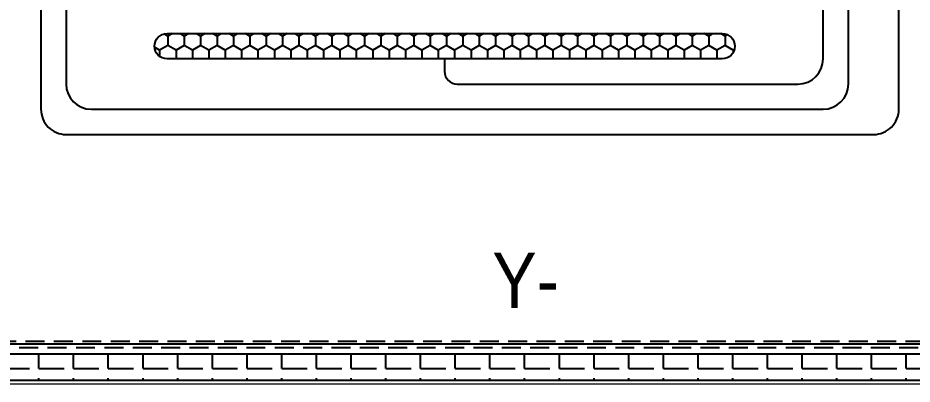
# Model space of a CAD drawing. Header units: inches. Extents: x -279 to 1, y 0 to 322.
# Drawn here: x -210.7 to -139.8, y 73 to 102.1 of the extents above; entities that cross this region are included whole.
import ezdxf

# ---------------------------------------------------------------- set-up
doc = ezdxf.new("R2010")
doc.units = ezdxf.units.IN
doc.header["$MEASUREMENT"] = 0
doc.linetypes.add('DASHED', pattern=[0.75, 0.5, -0.25])
for name, color, linetype in [('bot', 51, 'Continuous'), ('G-IS', 130, 'Continuous'), ('TAPE', 211, 'Continuous'), ('TOP', 10, 'Continuous')]:
    doc.layers.add(name, color=color, linetype=linetype)
doc.styles.add('Iory', font='STXINWEI.TTF', dxfattribs={"width": 0.9})

msp = doc.modelspace()

# ---------------------------------------------------------------- hatches: boundary and pattern name
at = {"layer": 'bot'}
h = msp.add_hatch(dxfattribs=at)
h.set_pattern_fill('HONEY', color=256, scale=6, angle=90, style=0)
h.set_pattern_definition([(270, (67.52207, 244.6253), (-0.649519, -1.125), [0.75, -1.5]), (150, (67.52207, 244.6253), (-0.649519, 1.125), [0.75, -1.5]), (210, (67.52207, 244.6253), (-1.2990381, -2e-09), [-1.5, 0.75])])
edge = h.paths.add_edge_path()
edge.add_arc((-154.84, 99.819), 1, 270, 360, ccw=False)
edge.add_line((-154.84, 98.819), (-198.84, 98.819))
edge.add_arc((-198.84, 99.819), 1, 540, 630, ccw=False)
edge.add_arc((-198.84, 99.819), 1, 450, 540, ccw=False)
edge.add_line((-198.84, 100.819), (-154.84, 100.819))
edge.add_arc((-154.84, 99.819), 1, 360, 450, ccw=False)
edge = h.paths.add_edge_path()
edge.add_arc((-154.84, 141.819), 1, 270, 360, ccw=False)
edge.add_line((-154.84, 140.819), (-198.84, 140.819))
edge.add_arc((-198.84, 141.819), 1, 540, 630, ccw=False)
edge.add_arc((-198.84, 141.819), 1, 450, 540, ccw=False)
edge.add_line((-198.84, 142.819), (-154.84, 142.819))
edge.add_arc((-154.84, 141.819), 1, 360, 450, ccw=False)
at = {"layer": 'TAPE'}
h = msp.add_hatch(dxfattribs=at)
h.set_pattern_fill('ANGLE', color=256, scale=10, style=0)
h.set_pattern_definition([(0, (0, 0), (0, 2.75), [2, -0.75]), (90, (0, 0), (-2.75, 2e-16), [2, -0.75])])
h.paths.add_polyline_path([(-92.245, 88.816), (-95.745, 88.816), (-95.745, 73.316), (-256.045, 73.316), (-256.045, 171.756), (-95.742, 171.756), (-95.742, 156.256), (-92.245, 156.256)])
h.paths.add_polyline_path([(-253.805, 75.416), (-98.605, 75.416), (-98.605, 169.656), (-253.805, 169.656)], flags=16)

# ---------------------------------------------------------------- linework, layer by layer
at = {"linetype": 'Continuous', "lineweight": 15}
msp.add_lwpolyline([(-91.945, 172.056), (-91.945, 73.016), (-256.345, 73.016), (-256.345, 172.056), (-91.945, 172.056)], close=True, dxfattribs=at)
at = {"linetype": 'DASHED', "ltscale": 3}
for points in [[(-99.105, 169.156), (-253.305, 169.156), (-253.305, 75.916), (-99.105, 75.916)], [(-99.605, 168.656), (-252.805, 168.656), (-252.805, 76.416), (-99.605, 76.416)]]:
    msp.add_lwpolyline(points, close=True, dxfattribs=at)
msp.add_lwpolyline([(-142.84, 146.819), (-206.84, 146.819, 0.414214), (-208.84, 144.819), (-208.84, 94.819, 0.414214), (-206.84, 92.819), (-142.84, 92.819, 0.414214), (-140.84, 94.819), (-140.84, 144.819, 0.414214)], format="xyb", close=True)
at = {"layer": 'bot'}
for p, q in [((-146.84, 98.819), (-146.84, 125.641)), ((-176.84, 98.819), (-176.84, 97.819)), ((-175.84, 96.819), (-148.84, 96.819))]:
    msp.add_line(p, q, dxfattribs=at)
msp.add_lwpolyline([(-153.84, 99.819), (-153.84, 99.819, -0.414214), (-154.84, 98.819), (-198.84, 98.819, -0.414214), (-199.84, 99.819), (-199.84, 99.819, -0.414214), (-198.84, 100.819), (-154.84, 100.819, -0.414214)], format="xyb", close=True, dxfattribs=at)
for centre, radius, start, end in [((-148.84, 98.819), 2, 270, 0), ((-175.84, 97.819), 1, 180, 270)]:
    msp.add_arc(centre, radius, start, end, dxfattribs=at)
at = {"layer": 'G-IS'}
msp.add_lwpolyline([(-99.405, 168.856), (-253.005, 168.856), (-253.005, 76.216), (-99.405, 76.216)], close=True, dxfattribs=at)
at = {"layer": 'TAPE'}
msp.add_lwpolyline([(-92.245, 88.816), (-95.745, 88.816), (-95.745, 73.316), (-256.045, 73.316), (-256.045, 171.756), (-95.742, 171.756), (-95.742, 156.256), (-92.245, 156.256), (-92.245, 88.816)], dxfattribs=at)
msp.add_lwpolyline([(-253.805, 75.416), (-98.605, 75.416), (-98.605, 169.656), (-253.805, 169.656)], close=True, dxfattribs=at)
at = {"layer": 'TOP'}
for p, q in [((-144.84, 96.819), (-144.84, 123.641)), ((-206.84, 119.819), (-206.84, 96.819)), ((-204.84, 94.819), (-146.84, 94.819))]:
    msp.add_line(p, q, dxfattribs=at)
for centre, start, end in [((-204.84, 96.819), 180, 270), ((-146.84, 96.819), 270, 0)]:
    msp.add_arc(centre, 2, start, end, dxfattribs=at)

# ---------------------------------------------------------------- texts
at = {"style": 'Iory', "width": 0.9}
msp.add_text('Y-', height=4.3922, dxfattribs=at).set_placement((-173.068, 79.059))

doc.saveas('drawing.dxf')
